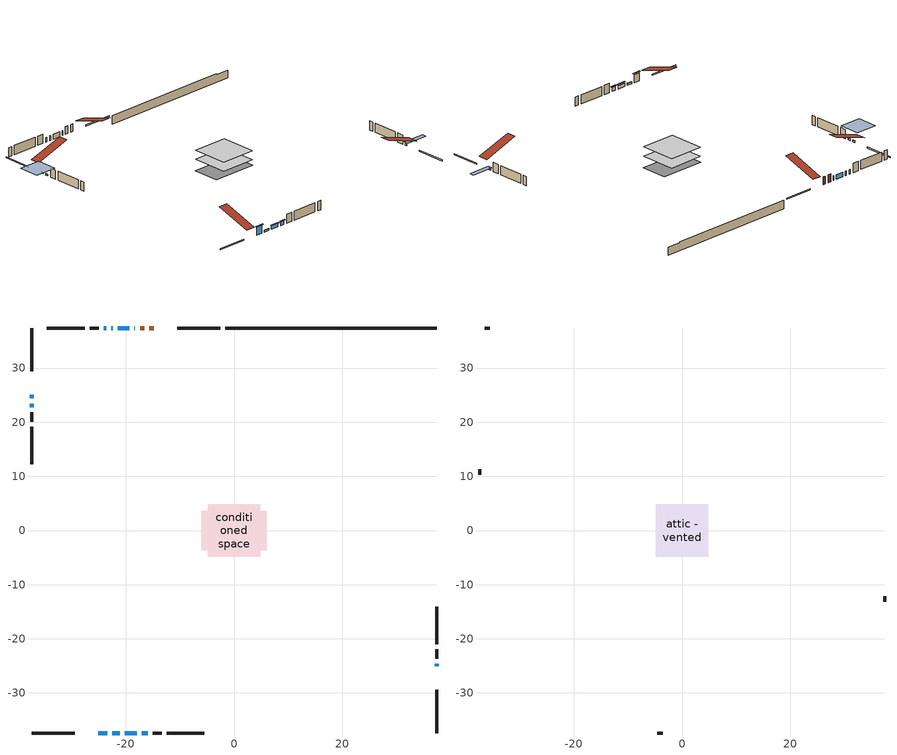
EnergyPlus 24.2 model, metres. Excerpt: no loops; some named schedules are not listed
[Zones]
conditioned space
 floor adiabatic (AdiabaticFloorConstruction): -4.88,-4.88 -4.88,4.88 4.88,4.88 4.88,-4.88 z0.46
 floor foundation (Slab1 construction): -6.1,-3.66 -6.1,3.66 6.1,3.66 6.1,-3.66 z-1.83
 wall outside (RimJoist1 construction): -2.54,37.4 -10.49,37.4 / -37.4,-37.4 -29.46,-37.4 / -37.4,37.4 -37.4,29.46 / 37.4,-37.4 37.4,-29.46 z0.46:0.76
 wall outside (AdiabaticWallConstruction 1): -14.85,37.4 -15.62,37.4 / -16.55,37.4 -17.36,37.4 z0.46:2.49
 wall outside (AdiabaticWallConstruction): 37.4,-25.1 37.4,-24.58 z0.46:0.97; -25.1,-37.4 -23.42,-37.4 z0.46:2.57; -22.49,-37.4 -21.07,-37.4 / -37.4,25.1 -37.4,24.38 / -37.4,23.46 -37.4,22.74 z0.46:0.92; -18.29,37.4 -18.42,37.4 / -19.35,37.4 -21.45,37.4 / -22.37,37.4 -22.68,37.4 / -23.61,37.4 -24.07,37.4 z0.46:1.68; -20.14,-37.4 -18,-37.4 z0.46:1.38; -17.08,-37.4 -15.96,-37.4 z0.46:1.48
 wall outside (Wall1 construction): -25,37.4 -26.68,37.4 / -15.03,-37.4 -13.34,-37.4 / -37.4,21.82 -37.4,20.13 / 37.4,-23.66 37.4,-21.97 z0.46:2.9
 wall outside (Wall2 construction): -27.61,37.4 -34.55,37.4 / -12.41,-37.4 -5.47,-37.4 / -37.4,19.2 -37.4,12.26 / 37.4,-21.04 37.4,-14.1 z0.46:2.9
 wall foundation (FoundationWall1 construction): -1.62,37.4,-1.83 -1.62,37.4,0.46 33.5,37.4,0.46 33.5,37.4,0.21 37.4,37.4,0.21 37.4,37.4,-1.83
 window (WindowConstruction 7): 37.4,-25.1 37.4,-24.59 z0.46:0.97
 window (WindowConstruction 6): -25.1,-37.4 -23.42,-37.4 z0.46:2.57
 window (WindowConstruction 9): -22.49,-37.4 -21.07,-37.4 z0.46:0.92
 window (WindowConstruction 10): -37.4,25.1 -37.4,24.38 z0.46:0.92
 window (WindowConstruction): -37.4,23.46 -37.4,22.74 z0.46:0.92
 window (WindowConstruction 8): -18.29,37.4 -18.42,37.4 z0.46:1.68
 window (WindowConstruction 1): -19.35,37.4 -21.45,37.4 z0.46:1.68
 window (WindowConstruction 2): -22.38,37.4 -22.68,37.4 z0.46:1.68
 window (WindowConstruction 3): -23.61,37.4 -24.07,37.4 z0.46:1.68
 window (WindowConstruction 4): -20.14,-37.4 -18.01,-37.4 z0.46:1.37
 window (WindowConstruction 5): -17.08,-37.4 -15.96,-37.4 z0.46:1.47
 door (Door): -14.85,37.4 -15.62,37.4 z0.46:2.49
 door (Door 1): -16.55,37.4 -17.36,37.4 z0.46:2.49
 ceiling adiabatic (AdiabaticFloorConstruction): 4.88,-4.88 4.88,4.88 -4.88,4.88 -4.88,-4.88 z0.46
attic - vented
 floor to conditioned space (Floor1 construction Reversed): -4.88,-4.88 -4.88,4.88 4.88,4.88 4.88,-4.88 z2.9
 wall outside (Wall3 construction): -35.48,37.4 -36.48,37.4 / -4.54,-37.4 -3.55,-37.4 / -37.4,11.33 -37.4,10.34 / 37.4,-13.17 37.4,-12.18 z0.46:2.9
 roof outside (Roof1 construction): -13.92,37.4,2.9 -13.92,27.9,6.07 -11.42,27.9,6.07 -11.42,37.4,2.9; -26.02,-37.4,2.9 -26.02,-27.9,6.07 -28.53,-27.9,6.07 -28.53,-37.4,2.9; -37.4,26.02,2.9 -27.9,26.02,6.07 -27.9,28.53,6.07 -37.4,28.53,2.9; 37.4,-26.02,2.9 27.9,-26.02,6.07 27.9,-28.53,6.07 37.4,-28.53,2.9
shading: 37.4,-24.29 37.4,-25.39 43.5,-25.39 43.5,-24.29 z1.27; -23.12,-37.4 -25.39,-37.4 -25.39,-37.7 -23.12,-37.7 z2.87; -21.01,-37.4 -22.55,-37.4 -22.55,-37.52 -21.01,-37.52 z0.98; -37.4,24.32 -37.4,25.16 -37.52,25.16 -37.52,24.32 z0.98; -37.4,20.3 -37.4,25.9 -43.5,25.9 -43.5,20.3 z3.36; -17.76,-37.4 -20.38,-37.4 -20.38,-37.7 -17.76,-37.7 z1.62; -15.72,-37.4 -17.32,-37.4 -17.32,-37.7 -15.72,-37.7 z1.72
[Building]
Building 1: Terrain=Suburbs
[Site:Location]
Sault Ste Marie AP_ON: Latitude {deg}=46.49; Longitude {deg}=-84.51; Time Zone {hr}=-5; Elevation {m}=192; Keep Site Location Information=Yes
[Site:GroundTemperature:Shallow]
0.840846, -1.16074, -1.32103, -0.371179, 3.44196, 7.23733, 10.5277, 12.6121, 12.7892, 11.0939, 7.8874, 4.20846
[Site:WaterMainsTemperature]
Calculation Method=Schedule; Temperature Schedule=mains temperature schedule
[Material] Roughness=Rough; Thermal Absorptance=0.9
Name | Thickness {m} | Conductivity {W/m-K} | Density {kg/m3} | Specific Heat {J/kg-K} | Solar Absorptance | Visible Absorptance
asphalt or fiberglass shingles | 0.00635 | 0.162714 | 1121.4 | 1465.45 | 0.91 | 0.91
ceiling loosefill ins | 0.169333 | 0.0480833 | 16.02 | 1046.75 | 0.7 | 0.7
ceiling stud and cavity | 0.1397 | 0.104391 | 65.682 | 1177.47 | 0.7 | 0.7
concrete 4.0 in. | 0.1016 | 1.803125 | 2242.8 | 837.4 | 0.7 | 0.7
concrete 8.0 in. | 0.2032 | 1.803125 | 2242.8 | 837.4 | 0.7 | 0.7
door material | 0.04445 | 0.188738 | 512.64 | 1214.23 | 0.7 | 0.7
exterior vertical ins | 0.0558633 | 0.029427 | 32.04 | 1214.23 | 0.7 | 0.7
floor covering | 0.0127 | 0.0433444 | 54.468 | 1339.84 | 0.6 | 0.6
floor rigid ins; wall rigid ins | 0.512978 | 0.029427 | 32.04 | 1214.23 | 0.7 | 0.7
floor stud and cavity | 0.1397 | 1.75129 | 37.0049 | 1207.88 | 0.7 | 0.7
furniture material conditioned space 1 | 0.1524 | 0.115458 | 640.8 | 1214.23 | 0.6 | 0.6
gypsum board | 0.0127 | 0.160291 | 801 | 837.4 | 0.6 | 0.6
gypsum board 1 | 0.0127 | 0.160291 | 801 | 837.4 | 0.7 | 0.7
osb sheathing 0.5 in. | 0.0127 | 0.115458 | 512.64 | 1214.23 | 0.7 | 0.7
osb sheathing 0.75 in. | 0.01905 | 0.115458 | 512.64 | 1214.23 | 0.7 | 0.7
osb sheathing 2.0 in. | 0.0508 | 0.115458 | 512.64 | 1214.23 | 0.7 | 0.7
rim joist stud and cavity | 0.0508 | 0.0358127 | 125.044 | 1163.47 | 0.6 | 0.6
wall stud and cavity | 0.1397 | 0.0974674 | 139.0536 | 1170.24 | 0.7 | 0.7
wall stud and cavity 1 | 0.1397 | 0.101847 | 139.0536 | 1170.24 | 0.7 | 0.7
wall stud and cavity 2 | 0.0889 | 6.1454 | 50.32683 | 1063.81 | 0.6 | 0.6
wall stud and cavity 3 | 0.0889 | 0.380278 | 52.3479 | 1209.89 | 0.7 | 0.7
wall stud and cavity 4 | 0.0889 | 0.391764 | 83.0341 | 1211.67 | 0.7 | 0.7
wood siding | 0.0254 | 0.102417 | 544.68 | 1172.36 | 0.84 | 0.84
wood siding 1 | 0.00254 | 0.102417 | 544.68 | 1172.36 | 0.84 | 0.84
wood siding 2; wood siding 3; wood siding 4 | 0.0254 | 0.102417 | 544.68 | 1172.36 | 0.7 | 0.7
[WindowMaterial:SimpleGlazingSystem]
Name | U-Factor {W/m2-K} | Solar Heat Gain Coefficient
WindowMaterial | 4.56398 | 0.49
WindowMaterial 1 | 2.44381 | 0.6
WindowMaterial 2 | 2.742474 | 0.42
WindowMaterial 3 | 2.74645 | 0.43
WindowMaterial 4 | 2.65901 | 0.49
WindowMaterial 5 | 2.6363 | 0.51
WindowMaterial 6 | 2.55453 | 0.55
WindowMaterial 7 | 5.00743 | 0.62
WindowMaterial 8 | 4.627 | 0.54
[Construction]
AdiabaticFloorConstruction: floor stud and cavity, floor rigid ins, osb sheathing 0.75 in., floor covering
AdiabaticWallConstruction: wood siding 3, wall rigid ins, wall stud and cavity 3, gypsum board
AdiabaticWallConstruction 1: wood siding 4, wall rigid ins, wall stud and cavity 3, gypsum board
Door; Door 1: door material
Floor1 construction Reversed: gypsum board, ceiling stud and cavity, ceiling loosefill ins
FoundationWall1 construction: concrete 8.0 in., gypsum board 1
furniture construction conditioned space 1: furniture material conditioned space 1
PartitionWallConstruction: gypsum board, wall stud and cavity 4, gypsum board
RimJoist1 construction: wood siding 2, osb sheathing 2.0 in., rim joist stud and cavity
Roof1 construction: asphalt or fiberglass shingles
Slab1 construction: concrete 4.0 in.
Wall1 construction: wood siding, osb sheathing 0.5 in., wall stud and cavity, gypsum board
Wall2 construction: wood siding, osb sheathing 0.5 in., wall stud and cavity 1, gypsum board
Wall3 construction: wood siding 1, wall stud and cavity 2
WindowConstruction; WindowConstruction 10; WindowConstruction 9: WindowMaterial
WindowConstruction 1: WindowMaterial 1
WindowConstruction 2: WindowMaterial 2
WindowConstruction 3: WindowMaterial 3
WindowConstruction 4: WindowMaterial 4
WindowConstruction 5: WindowMaterial 5
WindowConstruction 6: WindowMaterial 6
WindowConstruction 7: WindowMaterial 7
WindowConstruction 8: WindowMaterial 8
[Zone] Multiplier=1; Part of Total Floor Area=Yes
Name | Volume {m3}
attic - vented | 48.979
conditioned space | 459.3
[Space]
Name | Zone | Volume {m3}
attic - vented 1 | attic - vented | 48.979
conditioned space 1 | conditioned space | 459.3
[ZoneInfiltration:EffectiveLeakageArea]
infil attic - vented 1: Zone or Space=attic - vented 1; Schedule=Always On Discrete; Effective Air Leakage Area {cm2}=3746.75; Stack Coefficient=0.00038988; Wind Coefficient=1.33409e-05
[ZoneMixing]
whole house fan mix: Zone or Space=attic - vented; Schedule=Always On Continuous; Design Flow Rate Calculation Method=Flow/Zone; Design Flow Rate {m3/s}=0; Source Zone or Space=conditioned space
[SurfaceProperty:ExposedFoundationPerimeter]
Slab1: Exposed Perimeter Calculation Method=TotalExposedPerimeter; Total Exposed Perimeter {m}=39.02
[InternalMass] Zone or ZoneList=conditioned space; Space or SpaceList=conditioned space 1
Name | Construction | Surface Area {m2}
furniture mass conditioned space 1 | furniture construction conditioned space 1 | 73.7721
partition wall mass | PartitionWallConstruction | 184.43
[Lights]
interior lighting: Zone or ZoneList or Space or SpaceList=conditioned space 1; Schedule=interior lighting schedule; Design Level Calculation Method=LightingLevel; Lighting Level {W}=343.2; Return Air Fraction=0; Fraction Radiant=0.6; Fraction Visible=0.2; Fraction Replaceable=1
[People]
occupants: Zone or ZoneList or Space or SpaceList=conditioned space 1; Number of People Schedule=occupants schedule; Number of People Calculation Method=People; Number of People=3; Fraction Radiant=0.314171; Sensible Heat Fraction=0.56303; Activity Level Schedule=occupants activity schedule; Carbon Dioxide Generation Rate {m3/s-W}=0; Enable ASHRAE 55 Comfort Warnings=No; Mean Radiant Temperature Calculation Type=EnclosureAveraged
[ElectricEquipment] Zone or ZoneList or Space or SpaceList=conditioned space 1; Design Level Calculation Method=EquipmentLevel
Name | Schedule | Design Level {W} | Fraction Latent | Fraction Radiant | Fraction Lost
clothes dryer | clothes dryer schedule | 140.772 | 0.015 | 0.081 | 0.85
clothes washer | clothes washer schedule | 32.1985 | 0.03 | 0.162 | 0.7
cooking range | cooking range schedule | 215.147 | 0.08 | 0.432 | 0.2
dishwasher | dishwasher schedule | 66.8632 | 0.3 | 0.18 | 0.4
fridge | fridge schedule | 72.9452 | 0 | 0.6 | 0
mech vent house fan | mech vent house fan schedule | 0 | 0 | 0 | 1
mech vent house fan cfis | mech vent house fan cfis schedule | 0 | 0 | 0 | 0
misc plug loads | misc plug loads schedule | 494.7 | 0.045 | 0.513 | 0.1
whole house fan | Always On Discrete | 0 | 0 | 0 | 1
[OtherEquipment] Zone or ZoneList or Space or SpaceList=conditioned space 1; Design Level Calculation Method=EquipmentLevel
Name | Fuel Type | Schedule | Design Level {W} | Fraction Latent | Fraction Radiant | Fraction Lost
clothes dryer 1 | Electricity | clothes dryer schedule | 0 | 0.015 | 0.081 | 0.85
cooking range 1 | Electricity | cooking range schedule | 0 | 0.08 | 0.432 | 0.2
general water use latent | None | general water use schedule | 62.594 | 1 | 0 | 0
general water use sensible | None | general water use schedule | -61.6891 | 0 | 0.6 | 0
mech vent house fan latent load | None | Always On Discrete | 0 | 1 | 0 | 0
mech vent house fan sensible load | None | Always On Discrete | 0 | 0 | 0 | 0
water heater energy adjustment1 | NaturalGas | Always On Discrete | 0.01 | 0 | 0 | 1
[ZoneInfiltration:DesignFlowRate] Zone or ZoneList or Space or SpaceList=conditioned space 1; Schedule=Always On Discrete; Design Flow Rate Calculation Method=Flow/Zone; Design Flow Rate {m3/s}=0
infil flow; natural vent flow; whole house fan flow
[AvailabilityManager:Scheduled]
furnace airloop Availability Manager: Schedule=Always On Discrete
[Foundation:Kiva]
Foundation Kiva 1: Initial Indoor Air Temperature {C}=18.8889; Wall Height Above Grade {m}=0.460004; Wall Depth Below Slab {m}=0.2032; Custom Block Material Name 1=exterior vertical ins; Custom Block Depth 1 {m}=2.28999; Custom Block X Position 1 {m}=0.2159; Custom Block Z Position 1 {m}=0
[Foundation:Kiva:Settings]
Soil Conductivity {W/m-K}=0.849921; Soil Density {kg/m3}=1842.3; Soil Specific Heat {J/kg-K}=418.7; Ground Solar Absorptivity=0.9; Ground Thermal Absorptivity=0.9; Ground Surface Roughness {m}=0.03; Far-Field Width {m}=40; Deep-Ground Boundary Condition=ZeroFlux; Deep-Ground Depth {m}=40; Minimum Cell Dimension {m}=0.2; Maximum Cell Growth Coefficient=3; Simulation Timestep=Timestep
[Exterior:Lights]
exterior lighting: Schedule=exterior lighting schedule; Design Level {W}=75.6
[EnergyManagementSystem:GlobalVariable]
furnace_airloop_Fan_RTF
infil_program_Qfan
infil_program_Qinf
natural_vent_program_Qnv
natural_vent_program_Qwhf
[EnergyManagementSystem:Sensor]
Name | Output:Variable or Output:Meter Index Key | Output:Variable or Output:Meter
airflow_gain | infil flow | Infiltration Sensible Heat Gain Energy
airflow_gain_1 | natural vent flow | Infiltration Sensible Heat Gain Energy
airflow_gain_2 | whole house fan flow | Infiltration Sensible Heat Gain Energy
airflow_loss | infil flow | Infiltration Sensible Heat Loss Energy
airflow_loss_1 | natural vent flow | Infiltration Sensible Heat Loss Energy
airflow_loss_2 | whole house fan flow | Infiltration Sensible Heat Loss Energy
clg_load_cond |  | Cooling:EnergyTransfer:Zone:CONDITIONED SPACE
clg_sp_s; clg_sp_s_1 | cooling setpoint | Schedule Value
clothes_dryer_exhaust_0_sch_s | clothes dryer exhaust 0 schedule | Schedule Value
cool_season | cooling season schedule | Schedule Value
htg_load_cond |  | Heating:EnergyTransfer:Zone:CONDITIONED SPACE
htg_sp_s; htg_sp_s_1 | heating setpoint | Schedule Value
ig_ee_conv | clothes dryer | Electric Equipment Convective Heating Energy
ig_ee_conv_2 | cooking range | Electric Equipment Convective Heating Energy
ig_ee_conv_4 | fridge | Electric Equipment Convective Heating Energy
ig_ee_conv_5 | misc plug loads | Electric Equipment Convective Heating Energy
ig_ee_conv_6 | whole house fan | Electric Equipment Convective Heating Energy
ig_ee_rad | clothes dryer | Electric Equipment Radiant Heating Energy
ig_ee_rad_2 | cooking range | Electric Equipment Radiant Heating Energy
ig_ee_rad_4 | fridge | Electric Equipment Radiant Heating Energy
ig_ee_rad_5 | misc plug loads | Electric Equipment Radiant Heating Energy
ig_ee_rad_6 | whole house fan | Electric Equipment Radiant Heating Energy
ig_lgt_conv | interior lighting | Lights Convective Heating Energy
ig_lgt_rad | interior lighting | Lights Radiant Heating Energy
ig_lgt_vis | interior lighting | Lights Visible Radiation Heating Energy
ig_oe_conv | clothes dryer 1 | Other Equipment Convective Heating Energy
ig_oe_conv_1 | cooking range 1 | Other Equipment Convective Heating Energy
ig_oe_conv_2 | general water use latent | Other Equipment Convective Heating Energy
ig_oe_conv_3 | general water use sensible | Other Equipment Convective Heating Energy
ig_oe_conv_4 | water heater energy adjustment1 | Other Equipment Convective Heating Energy
ig_oe_rad | clothes dryer 1 | Other Equipment Radiant Heating Energy
ig_oe_rad_1 | cooking range 1 | Other Equipment Radiant Heating Energy
ig_oe_rad_2 | general water use latent | Other Equipment Radiant Heating Energy
ig_oe_rad_3 | general water use sensible | Other Equipment Radiant Heating Energy
ig_oe_rad_4 | water heater energy adjustment1 | Other Equipment Radiant Heating Energy
ig_ppl_conv | occupants | People Convective Heating Energy
ig_ppl_rad | occupants | People Radiant Heating Energy
im_conv | furniture mass conditioned space 1 | Surface Inside Face Convection Heat Gain Energy
im_conv_1 | partition wall mass | Surface Inside Face Convection Heat Gain Energy
im_ig | furniture mass conditioned space 1 | Surface Inside Face Internal Gains Radiation Heat Gain Energy
im_ig_1 | partition wall mass | Surface Inside Face Internal Gains Radiation Heat Gain Energy
im_lgt | furniture mass conditioned space 1 | Surface Inside Face Lights Radiation Heat Gain Energy
im_lgt_1 | partition wall mass | Surface Inside Face Lights Radiation Heat Gain Energy
im_sol | furniture mass conditioned space 1 | Surface Inside Face Solar Radiation Heat Gain Energy
im_sol_1 | partition wall mass | Surface Inside Face Solar Radiation Heat Gain Energy
im_surf | furniture mass conditioned space 1 | Surface Inside Face Net Surface Thermal Radiation Heat Gain Energy
im_surf_1 | partition wall mass | Surface Inside Face Net Surface Thermal Radiation Heat Gain Energy
mv_conv | mech vent house fan | Electric Equipment Convective Heating Energy
mv_conv_1 | mech vent house fan cfis | Electric Equipment Convective Heating Energy
mv_conv_2 | mech vent house fan latent load | Other Equipment Convective Heating Energy
mv_conv_3 | mech vent house fan sensible load | Other Equipment Convective Heating Energy
mv_rad | mech vent house fan | Electric Equipment Radiant Heating Energy
mv_rad_1 | mech vent house fan cfis | Electric Equipment Radiant Heating Energy
mv_rad_2 | mech vent house fan latent load | Other Equipment Radiant Heating Energy
mv_rad_3 | mech vent house fan sensible load | Other Equipment Radiant Heating Energy
natural_vent_s | natural vent schedule | Schedule Value
out_pb_s |  | Site Outdoor Air Barometric Pressure
out_wt_s |  | Site Outdoor Air Humidity Ratio
site_vw_s |  | Site Wind Speed
ss_back_out | Window1 | Surface Window Shortwave from Zone Back Out Window Heat Transfer Rate
ss_back_out_1 | Window10 | Surface Window Shortwave from Zone Back Out Window Heat Transfer Rate
ss_back_out_10 | Window9 | Surface Window Shortwave from Zone Back Out Window Heat Transfer Rate
ss_back_out_2 | Window11 | Surface Window Shortwave from Zone Back Out Window Heat Transfer Rate
ss_back_out_3 | Window13 | Surface Window Shortwave from Zone Back Out Window Heat Transfer Rate
ss_back_out_4 | Window2 | Surface Window Shortwave from Zone Back Out Window Heat Transfer Rate
ss_back_out_5 | Window3 | Surface Window Shortwave from Zone Back Out Window Heat Transfer Rate
ss_back_out_6 | Window4 | Surface Window Shortwave from Zone Back Out Window Heat Transfer Rate
ss_back_out_7 | Window5 | Surface Window Shortwave from Zone Back Out Window Heat Transfer Rate
ss_back_out_8 | Window6 | Surface Window Shortwave from Zone Back Out Window Heat Transfer Rate
ss_back_out_9 | Window7 | Surface Window Shortwave from Zone Back Out Window Heat Transfer Rate
ss_conv | Door1 | Surface Inside Face Convection Heat Gain Energy
ss_conv_1 | Door2 | Surface Inside Face Convection Heat Gain Energy
ss_conv_10 | Window6 | Surface Inside Face Convection Heat Gain Energy
ss_conv_11 | Window7 | Surface Inside Face Convection Heat Gain Energy
ss_conv_12 | Window9 | Surface Inside Face Convection Heat Gain Energy
ss_conv_2 | Window1 | Surface Inside Face Convection Heat Gain Energy
ss_conv_3 | Window10 | Surface Inside Face Convection Heat Gain Energy
ss_conv_4 | Window11 | Surface Inside Face Convection Heat Gain Energy
ss_conv_5 | Window13 | Surface Inside Face Convection Heat Gain Energy
ss_conv_6 | Window2 | Surface Inside Face Convection Heat Gain Energy
ss_conv_7 | Window3 | Surface Inside Face Convection Heat Gain Energy
ss_conv_8 | Window4 | Surface Inside Face Convection Heat Gain Energy
ss_conv_9 | Window5 | Surface Inside Face Convection Heat Gain Energy
ss_ig | Door1 | Surface Inside Face Internal Gains Radiation Heat Gain Energy
ss_ig_1 | Door2 | Surface Inside Face Internal Gains Radiation Heat Gain Energy
ss_ig_10 | Window6 | Surface Inside Face Internal Gains Radiation Heat Gain Energy
ss_ig_11 | Window7 | Surface Inside Face Internal Gains Radiation Heat Gain Energy
ss_ig_12 | Window9 | Surface Inside Face Internal Gains Radiation Heat Gain Energy
ss_ig_2 | Window1 | Surface Inside Face Internal Gains Radiation Heat Gain Energy
ss_ig_3 | Window10 | Surface Inside Face Internal Gains Radiation Heat Gain Energy
ss_ig_4 | Window11 | Surface Inside Face Internal Gains Radiation Heat Gain Energy
ss_ig_5 | Window13 | Surface Inside Face Internal Gains Radiation Heat Gain Energy
ss_ig_6 | Window2 | Surface Inside Face Internal Gains Radiation Heat Gain Energy
ss_ig_7 | Window3 | Surface Inside Face Internal Gains Radiation Heat Gain Energy
ss_ig_8 | Window4 | Surface Inside Face Internal Gains Radiation Heat Gain Energy
ss_ig_9 | Window5 | Surface Inside Face Internal Gains Radiation Heat Gain Energy
ss_lgt | Door1 | Surface Inside Face Lights Radiation Heat Gain Energy
ss_lgt_1 | Door2 | Surface Inside Face Lights Radiation Heat Gain Energy
ss_sol | Door1 | Surface Inside Face Solar Radiation Heat Gain Energy
ss_sol_1 | Door2 | Surface Inside Face Solar Radiation Heat Gain Energy
ss_surf | Door1 | Surface Inside Face Net Surface Thermal Radiation Heat Gain Energy
ss_surf_1 | Door2 | Surface Inside Face Net Surface Thermal Radiation Heat Gain Energy
ss_surf_10 | Window6 | Surface Inside Face Net Surface Thermal Radiation Heat Gain Energy
ss_surf_11 | Window7 | Surface Inside Face Net Surface Thermal Radiation Heat Gain Energy
ss_surf_12 | Window9 | Surface Inside Face Net Surface Thermal Radiation Heat Gain Energy
ss_surf_2 | Window1 | Surface Inside Face Net Surface Thermal Radiation Heat Gain Energy
ss_surf_3 | Window10 | Surface Inside Face Net Surface Thermal Radiation Heat Gain Energy
ss_surf_4 | Window11 | Surface Inside Face Net Surface Thermal Radiation Heat Gain Energy
ss_surf_5 | Window13 | Surface Inside Face Net Surface Thermal Radiation Heat Gain Energy
ss_surf_6 | Window2 | Surface Inside Face Net Surface Thermal Radiation Heat Gain Energy
ss_surf_7 | Window3 | Surface Inside Face Net Surface Thermal Radiation Heat Gain Energy
ss_surf_8 | Window4 | Surface Inside Face Net Surface Thermal Radiation Heat Gain Energy
ss_surf_9 | Window5 | Surface Inside Face Net Surface Thermal Radiation Heat Gain Energy
ss_trans_in | Window1 | Surface Window Transmitted Solar Radiation Rate
ss_trans_in_1 | Window10 | Surface Window Transmitted Solar Radiation Rate
ss_trans_in_10 | Window9 | Surface Window Transmitted Solar Radiation Rate
ss_trans_in_2 | Window11 | Surface Window Transmitted Solar Radiation Rate
ss_trans_in_3 | Window13 | Surface Window Transmitted Solar Radiation Rate
ss_trans_in_4 | Window2 | Surface Window Transmitted Solar Radiation Rate
ss_trans_in_5 | Window3 | Surface Window Transmitted Solar Radiation Rate
ss_trans_in_6 | Window4 | Surface Window Transmitted Solar Radiation Rate
ss_trans_in_7 | Window5 | Surface Window Transmitted Solar Radiation Rate
ss_trans_in_8 | Window6 | Surface Window Transmitted Solar Radiation Rate
ss_trans_in_9 | Window7 | Surface Window Transmitted Solar Radiation Rate
ss_trans_out | Window1 | Surface Inside Face Initial Transmitted Diffuse Transmitted Out Window Solar Radiation Rate
ss_trans_out_1 | Window10 | Surface Inside Face Initial Transmitted Diffuse Transmitted Out Window Solar Radiation Rate
ss_trans_out_10 | Window9 | Surface Inside Face Initial Transmitted Diffuse Transmitted Out Window Solar Radiation Rate
ss_trans_out_2 | Window11 | Surface Inside Face Initial Transmitted Diffuse Transmitted Out Window Solar Radiation Rate
ss_trans_out_3 | Window13 | Surface Inside Face Initial Transmitted Diffuse Transmitted Out Window Solar Radiation Rate
ss_trans_out_4 | Window2 | Surface Inside Face Initial Transmitted Diffuse Transmitted Out Window Solar Radiation Rate
ss_trans_out_5 | Window3 | Surface Inside Face Initial Transmitted Diffuse Transmitted Out Window Solar Radiation Rate
ss_trans_out_6 | Window4 | Surface Inside Face Initial Transmitted Diffuse Transmitted Out Window Solar Radiation Rate
ss_trans_out_7 | Window5 | Surface Inside Face Initial Transmitted Diffuse Transmitted Out Window Solar Radiation Rate
ss_trans_out_8 | Window6 | Surface Inside Face Initial Transmitted Diffuse Transmitted Out Window Solar Radiation Rate
ss_trans_out_9 | Window7 | Surface Inside Face Initial Transmitted Diffuse Transmitted Out Window Solar Radiation Rate
s_conv | Floor1 | Surface Inside Face Convection Heat Gain Energy
s_conv_1 | FoundationWall1 | Surface Inside Face Convection Heat Gain Energy
s_conv_10 | Wall1:180 | Surface Inside Face Convection Heat Gain Energy
s_conv_11 | Wall1:270 | Surface Inside Face Convection Heat Gain Energy
s_conv_12 | Wall1:90 | Surface Inside Face Convection Heat Gain Energy
s_conv_13 | Wall2:0 | Surface Inside Face Convection Heat Gain Energy
s_conv_14 | Wall2:180 | Surface Inside Face Convection Heat Gain Energy
s_conv_15 | Wall2:270 | Surface Inside Face Convection Heat Gain Energy
s_conv_16 | Wall2:90 | Surface Inside Face Convection Heat Gain Energy
s_conv_2 | inferred conditioned ceiling | Surface Inside Face Convection Heat Gain Energy
s_conv_3 | inferred conditioned floor | Surface Inside Face Convection Heat Gain Energy
s_conv_4 | RimJoist1:0 | Surface Inside Face Convection Heat Gain Energy
s_conv_5 | RimJoist1:180 | Surface Inside Face Convection Heat Gain Energy
s_conv_6 | RimJoist1:270 | Surface Inside Face Convection Heat Gain Energy
s_conv_7 | RimJoist1:90 | Surface Inside Face Convection Heat Gain Energy
s_conv_8 | Slab1 | Surface Inside Face Convection Heat Gain Energy
s_conv_9 | Wall1:0 | Surface Inside Face Convection Heat Gain Energy
s_ig | Floor1 | Surface Inside Face Internal Gains Radiation Heat Gain Energy
s_ig_1 | FoundationWall1 | Surface Inside Face Internal Gains Radiation Heat Gain Energy
